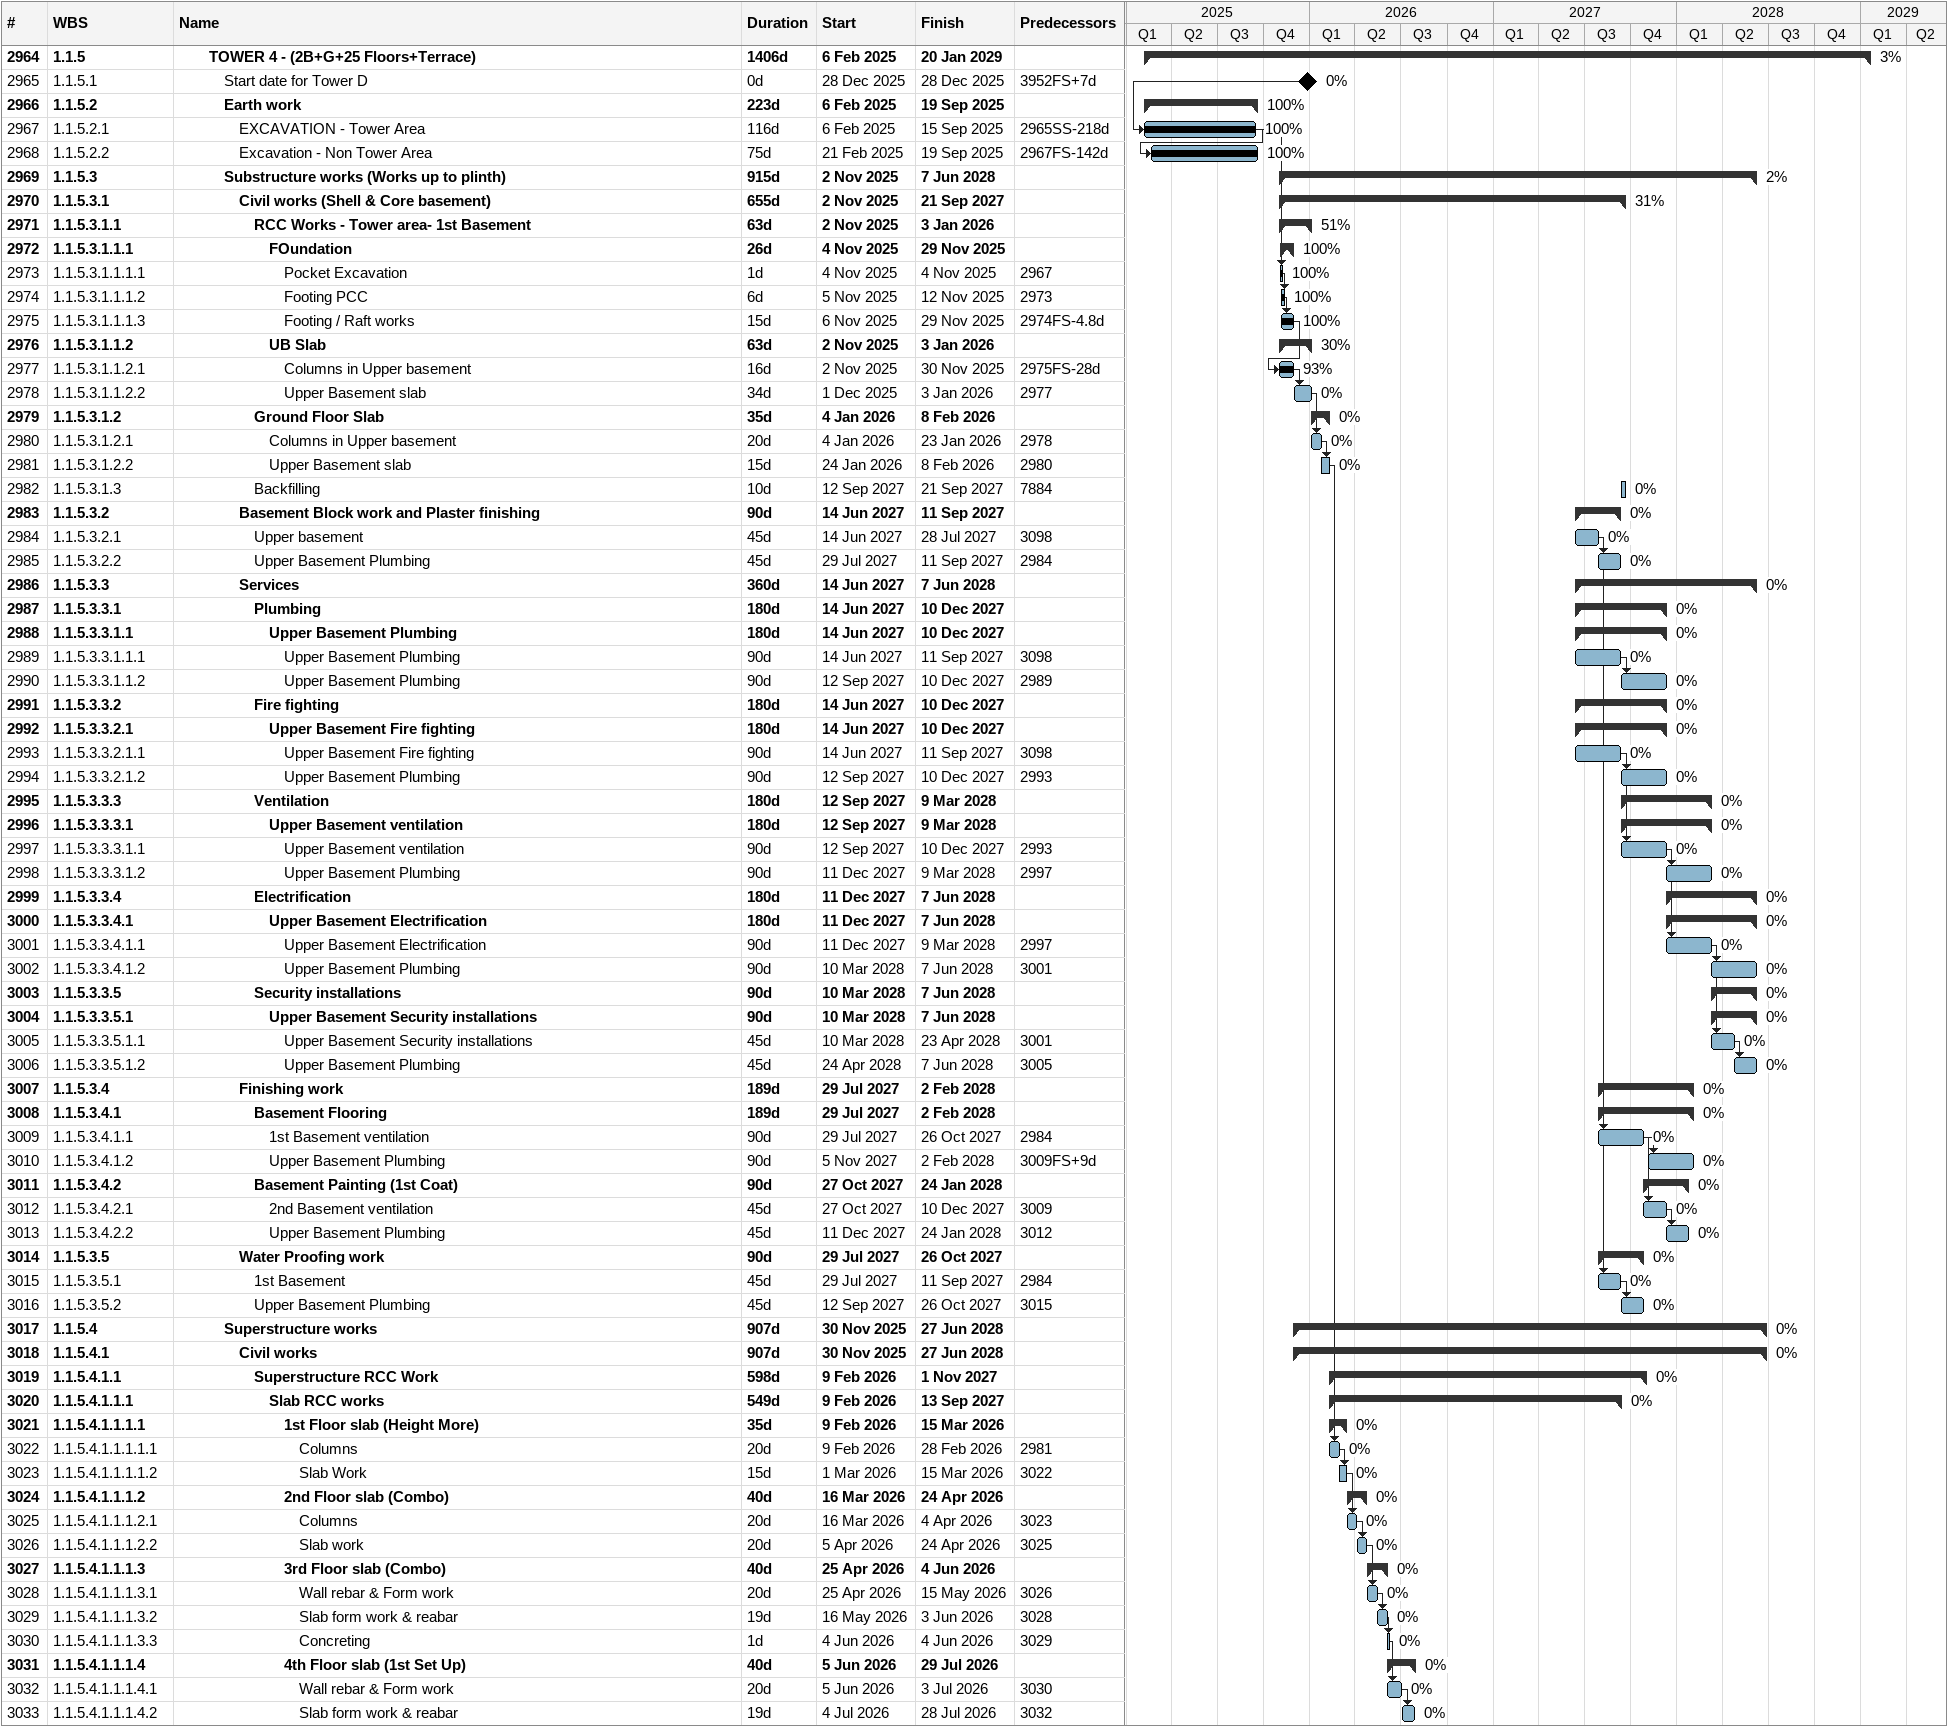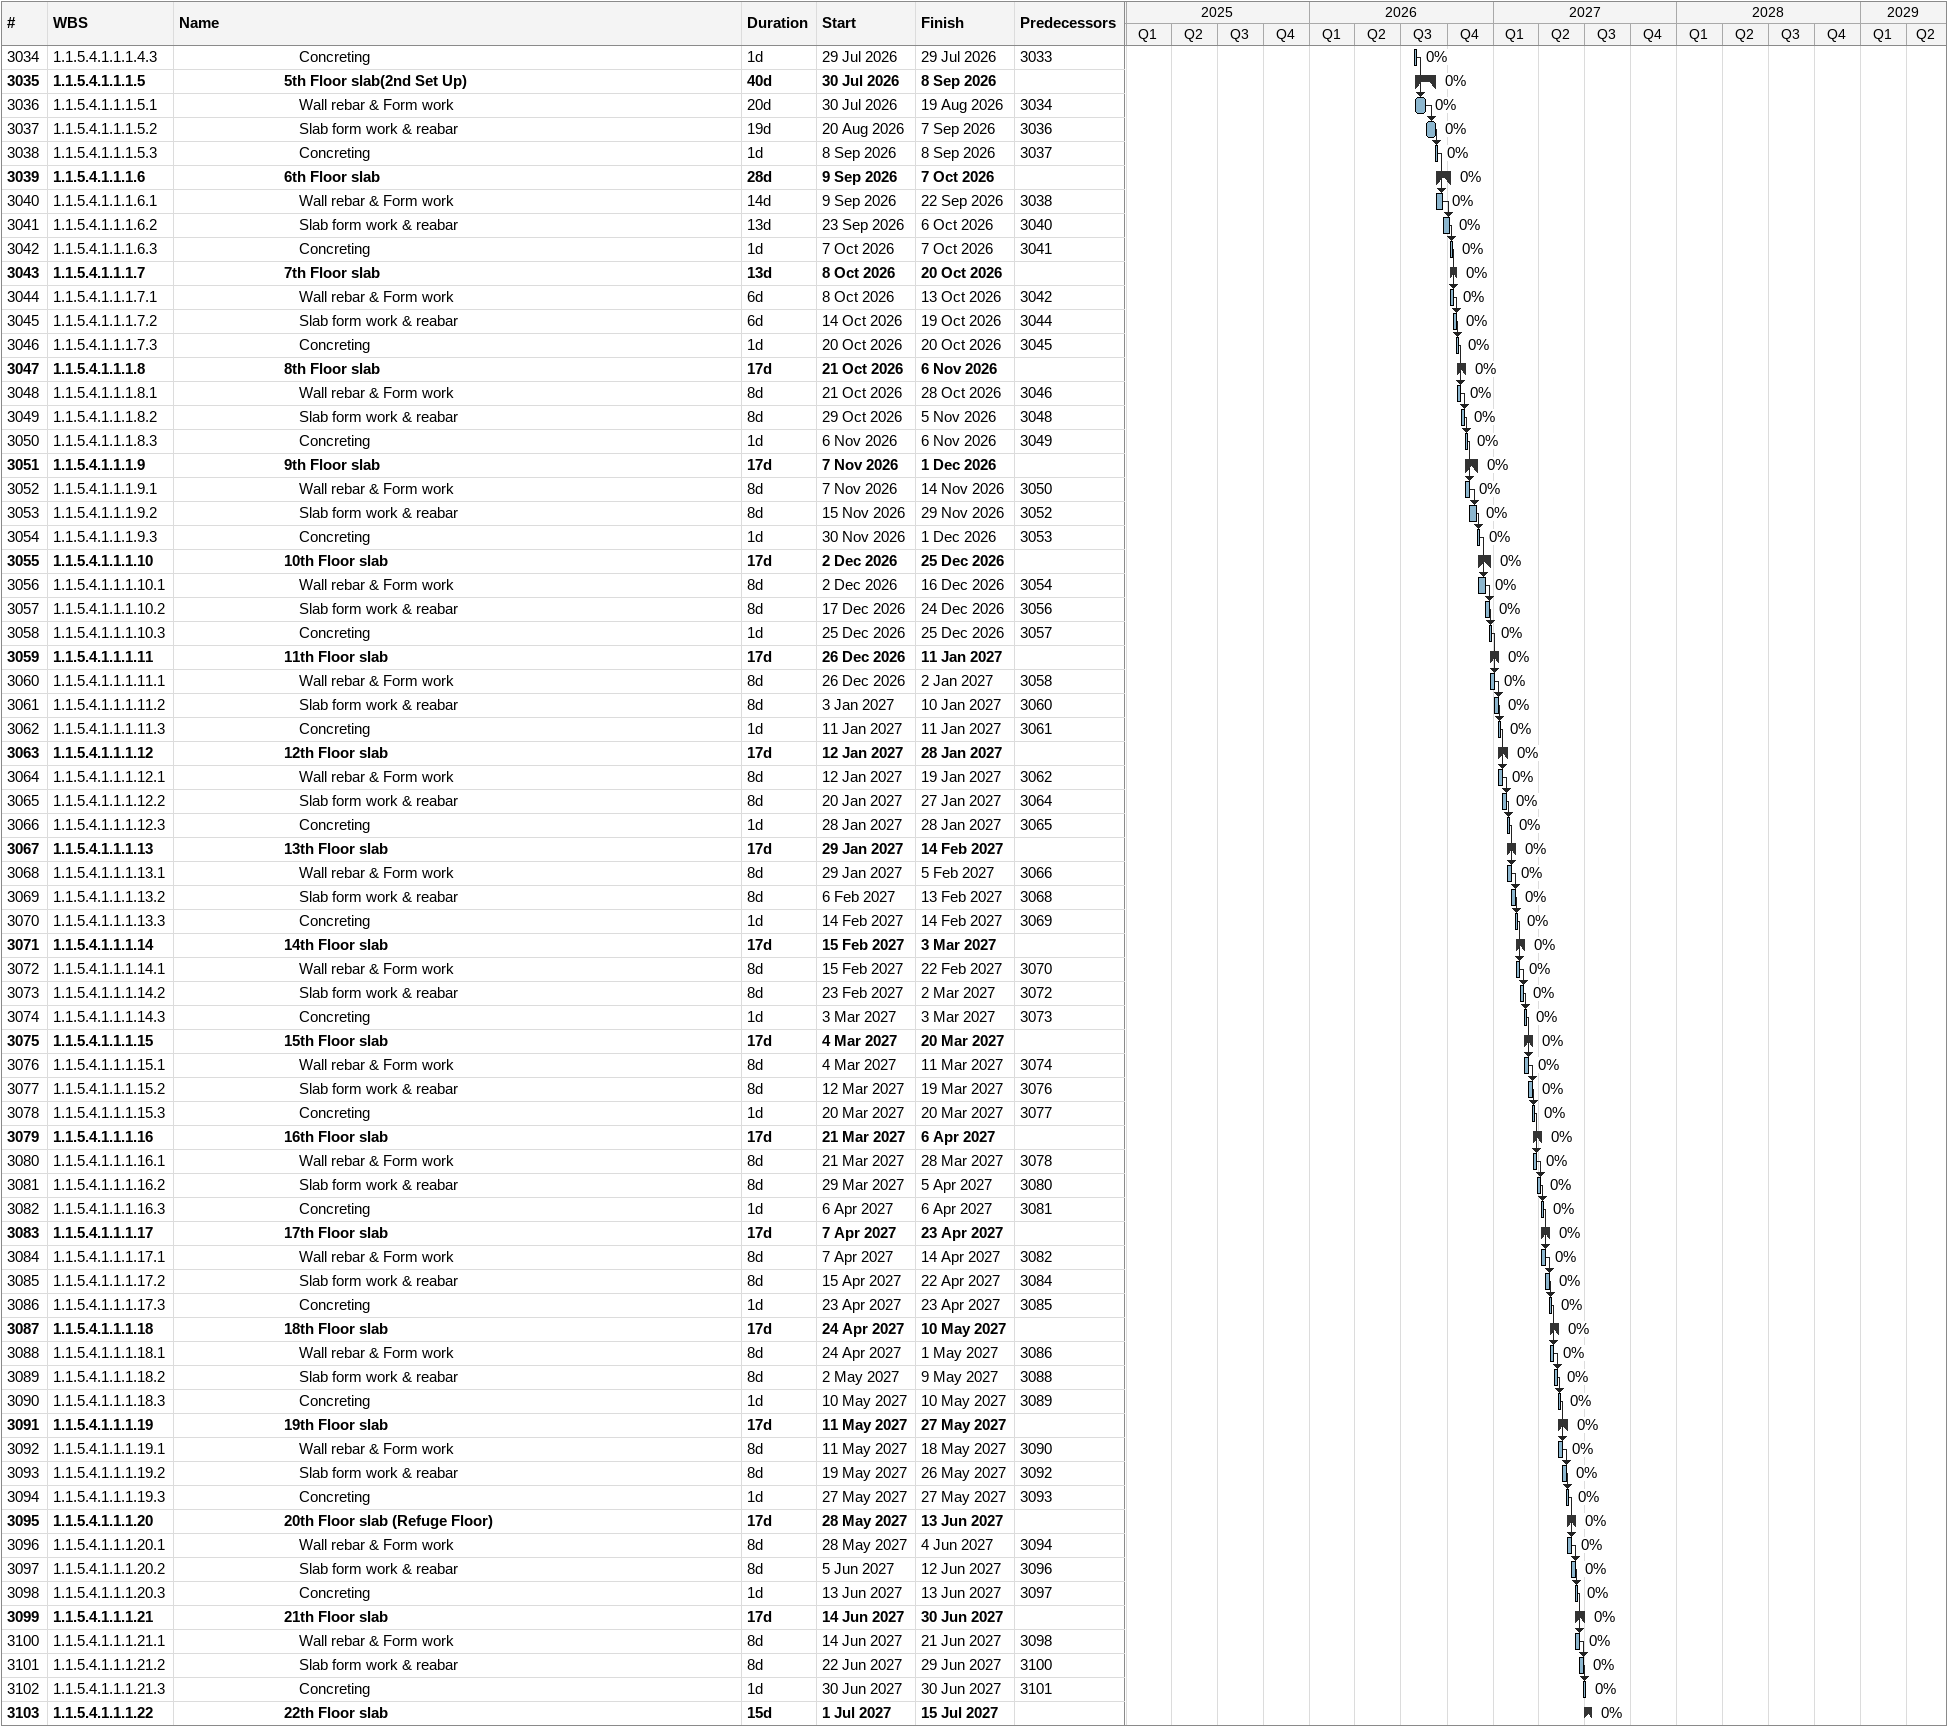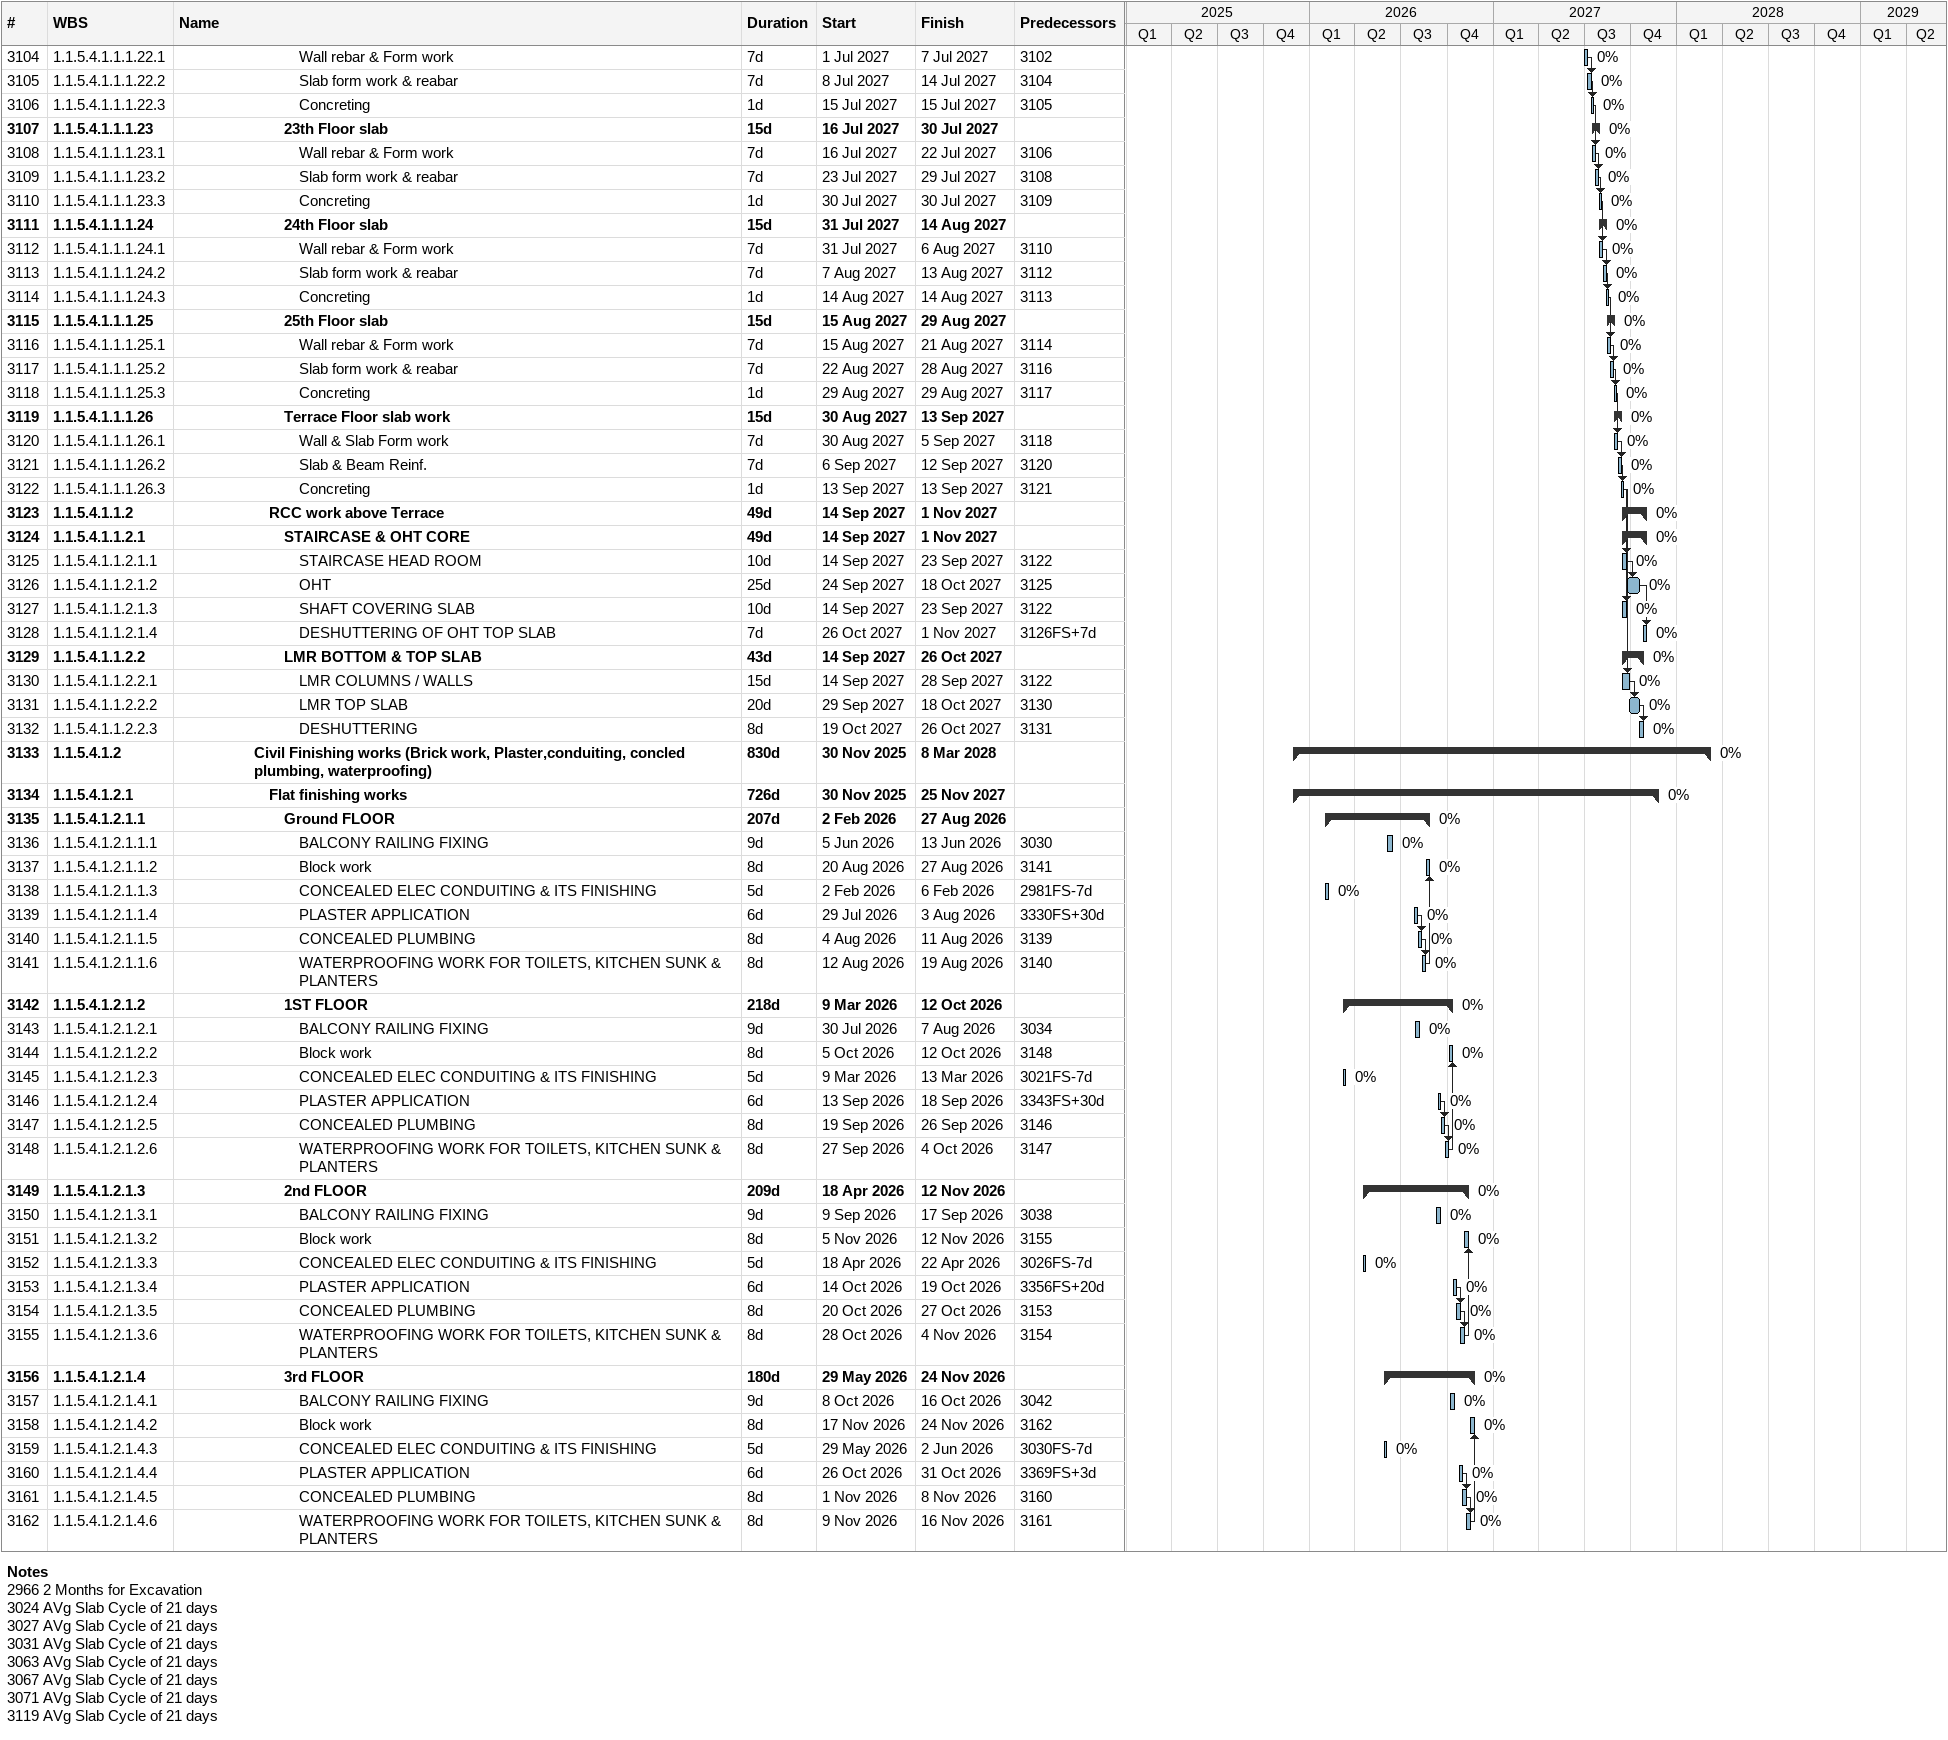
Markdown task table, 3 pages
| ID | WBS | Task | Duration | Start | Finish | Predecessors | % complete |
|---|---|---|---|---|---|---|---|
| 2964 | 1.1.5 | **TOWER 4 - (2B+G+25 Floors+Terrace)** | 1406d | 2025-02-06 | 2029-01-20 |  | 3 |
| 2965 | 1.1.5.1 | Start date for Tower D | 0d | 2025-12-28 | 2025-12-28 | 3952FS+7d | 0 |
| 2966 | 1.1.5.2 | **Earth work** | 223d | 2025-02-06 | 2025-09-19 |  | 100 |
| 2967 | 1.1.5.2.1 | EXCAVATION - Tower Area | 116d | 2025-02-06 | 2025-09-15 | 2965SS-218d | 100 |
| 2968 | 1.1.5.2.2 | Excavation - Non Tower Area | 75d | 2025-02-21 | 2025-09-19 | 2967FS-142d | 100 |
| 2969 | 1.1.5.3 | **Substructure works (Works up to plinth)** | 915d | 2025-11-02 | 2028-06-07 |  | 2 |
| 2970 | 1.1.5.3.1 | **Civil works (Shell & Core basement)** | 655d | 2025-11-02 | 2027-09-21 |  | 31 |
| 2971 | 1.1.5.3.1.1 | **RCC Works - Tower area- 1st Basement** | 63d | 2025-11-02 | 2026-01-03 |  | 51 |
| 2972 | 1.1.5.3.1.1.1 | **FOundation** | 26d | 2025-11-04 | 2025-11-29 |  | 100 |
| 2973 | 1.1.5.3.1.1.1.1 | Pocket Excavation | 1d | 2025-11-04 | 2025-11-04 | 2967 | 100 |
| 2974 | 1.1.5.3.1.1.1.2 | Footing PCC | 6d | 2025-11-05 | 2025-11-12 | 2973 | 100 |
| 2975 | 1.1.5.3.1.1.1.3 | Footing / Raft works | 15d | 2025-11-06 | 2025-11-29 | 2974FS-4.8d | 100 |
| 2976 | 1.1.5.3.1.1.2 | **UB Slab** | 63d | 2025-11-02 | 2026-01-03 |  | 30 |
| 2977 | 1.1.5.3.1.1.2.1 | Columns in Upper basement | 16d | 2025-11-02 | 2025-11-30 | 2975FS-28d | 93 |
| 2978 | 1.1.5.3.1.1.2.2 | Upper Basement slab | 34d | 2025-12-01 | 2026-01-03 | 2977 | 0 |
| 2979 | 1.1.5.3.1.2 | **Ground Floor Slab** | 35d | 2026-01-04 | 2026-02-08 |  | 0 |
| 2980 | 1.1.5.3.1.2.1 | Columns in Upper basement | 20d | 2026-01-04 | 2026-01-23 | 2978 | 0 |
| 2981 | 1.1.5.3.1.2.2 | Upper Basement slab | 15d | 2026-01-24 | 2026-02-08 | 2980 | 0 |
| 2982 | 1.1.5.3.1.3 | Backfilling | 10d | 2027-09-12 | 2027-09-21 | 7884 | 0 |
| 2983 | 1.1.5.3.2 | **Basement Block work and Plaster finishing** | 90d | 2027-06-14 | 2027-09-11 |  | 0 |
| 2984 | 1.1.5.3.2.1 | Upper basement | 45d | 2027-06-14 | 2027-07-28 | 3098 | 0 |
| 2985 | 1.1.5.3.2.2 | Upper Basement Plumbing | 45d | 2027-07-29 | 2027-09-11 | 2984 | 0 |
| 2986 | 1.1.5.3.3 | **Services** | 360d | 2027-06-14 | 2028-06-07 |  | 0 |
| 2987 | 1.1.5.3.3.1 | **Plumbing** | 180d | 2027-06-14 | 2027-12-10 |  | 0 |
| 2988 | 1.1.5.3.3.1.1 | **Upper Basement Plumbing** | 180d | 2027-06-14 | 2027-12-10 |  | 0 |
| 2989 | 1.1.5.3.3.1.1.1 | Upper Basement Plumbing | 90d | 2027-06-14 | 2027-09-11 | 3098 | 0 |
| 2990 | 1.1.5.3.3.1.1.2 | Upper Basement Plumbing | 90d | 2027-09-12 | 2027-12-10 | 2989 | 0 |
| 2991 | 1.1.5.3.3.2 | **Fire fighting** | 180d | 2027-06-14 | 2027-12-10 |  | 0 |
| 2992 | 1.1.5.3.3.2.1 | **Upper Basement Fire fighting** | 180d | 2027-06-14 | 2027-12-10 |  | 0 |
| 2993 | 1.1.5.3.3.2.1.1 | Upper Basement Fire fighting | 90d | 2027-06-14 | 2027-09-11 | 3098 | 0 |
| 2994 | 1.1.5.3.3.2.1.2 | Upper Basement Plumbing | 90d | 2027-09-12 | 2027-12-10 | 2993 | 0 |
| 2995 | 1.1.5.3.3.3 | **Ventilation** | 180d | 2027-09-12 | 2028-03-09 |  | 0 |
| 2996 | 1.1.5.3.3.3.1 | **Upper Basement ventilation** | 180d | 2027-09-12 | 2028-03-09 |  | 0 |
| 2997 | 1.1.5.3.3.3.1.1 | Upper Basement ventilation | 90d | 2027-09-12 | 2027-12-10 | 2993 | 0 |
| 2998 | 1.1.5.3.3.3.1.2 | Upper Basement Plumbing | 90d | 2027-12-11 | 2028-03-09 | 2997 | 0 |
| 2999 | 1.1.5.3.3.4 | **Electrification** | 180d | 2027-12-11 | 2028-06-07 |  | 0 |
| 3000 | 1.1.5.3.3.4.1 | **Upper Basement Electrification** | 180d | 2027-12-11 | 2028-06-07 |  | 0 |
| 3001 | 1.1.5.3.3.4.1.1 | Upper Basement Electrification | 90d | 2027-12-11 | 2028-03-09 | 2997 | 0 |
| 3002 | 1.1.5.3.3.4.1.2 | Upper Basement Plumbing | 90d | 2028-03-10 | 2028-06-07 | 3001 | 0 |
| 3003 | 1.1.5.3.3.5 | **Security installations** | 90d | 2028-03-10 | 2028-06-07 |  | 0 |
| 3004 | 1.1.5.3.3.5.1 | **Upper Basement Security installations** | 90d | 2028-03-10 | 2028-06-07 |  | 0 |
| 3005 | 1.1.5.3.3.5.1.1 | Upper Basement Security installations | 45d | 2028-03-10 | 2028-04-23 | 3001 | 0 |
| 3006 | 1.1.5.3.3.5.1.2 | Upper Basement Plumbing | 45d | 2028-04-24 | 2028-06-07 | 3005 | 0 |
| 3007 | 1.1.5.3.4 | **Finishing work** | 189d | 2027-07-29 | 2028-02-02 |  | 0 |
| 3008 | 1.1.5.3.4.1 | **Basement Flooring** | 189d | 2027-07-29 | 2028-02-02 |  | 0 |
| 3009 | 1.1.5.3.4.1.1 | 1st Basement ventilation | 90d | 2027-07-29 | 2027-10-26 | 2984 | 0 |
| 3010 | 1.1.5.3.4.1.2 | Upper Basement Plumbing | 90d | 2027-11-05 | 2028-02-02 | 3009FS+9d | 0 |
| 3011 | 1.1.5.3.4.2 | **Basement Painting (1st Coat)** | 90d | 2027-10-27 | 2028-01-24 |  | 0 |
| 3012 | 1.1.5.3.4.2.1 | 2nd Basement ventilation | 45d | 2027-10-27 | 2027-12-10 | 3009 | 0 |
| 3013 | 1.1.5.3.4.2.2 | Upper Basement Plumbing | 45d | 2027-12-11 | 2028-01-24 | 3012 | 0 |
| 3014 | 1.1.5.3.5 | **Water Proofing work** | 90d | 2027-07-29 | 2027-10-26 |  | 0 |
| 3015 | 1.1.5.3.5.1 | 1st Basement | 45d | 2027-07-29 | 2027-09-11 | 2984 | 0 |
| 3016 | 1.1.5.3.5.2 | Upper Basement Plumbing | 45d | 2027-09-12 | 2027-10-26 | 3015 | 0 |
| 3017 | 1.1.5.4 | **Superstructure works** | 907d | 2025-11-30 | 2028-06-27 |  | 0 |
| 3018 | 1.1.5.4.1 | **Civil works** | 907d | 2025-11-30 | 2028-06-27 |  | 0 |
| 3019 | 1.1.5.4.1.1 | **Superstructure RCC Work** | 598d | 2026-02-09 | 2027-11-01 |  | 0 |
| 3020 | 1.1.5.4.1.1.1 | **Slab RCC works** | 549d | 2026-02-09 | 2027-09-13 |  | 0 |
| 3021 | 1.1.5.4.1.1.1.1 | **1st Floor slab (Height More)** | 35d | 2026-02-09 | 2026-03-15 |  | 0 |
| 3022 | 1.1.5.4.1.1.1.1.1 | Columns | 20d | 2026-02-09 | 2026-02-28 | 2981 | 0 |
| 3023 | 1.1.5.4.1.1.1.1.2 | Slab Work | 15d | 2026-03-01 | 2026-03-15 | 3022 | 0 |
| 3024 | 1.1.5.4.1.1.1.2 | **2nd Floor slab (Combo)** | 40d | 2026-03-16 | 2026-04-24 |  | 0 |
| 3025 | 1.1.5.4.1.1.1.2.1 | Columns | 20d | 2026-03-16 | 2026-04-04 | 3023 | 0 |
| 3026 | 1.1.5.4.1.1.1.2.2 | Slab work | 20d | 2026-04-05 | 2026-04-24 | 3025 | 0 |
| 3027 | 1.1.5.4.1.1.1.3 | **3rd Floor slab (Combo)** | 40d | 2026-04-25 | 2026-06-04 |  | 0 |
| 3028 | 1.1.5.4.1.1.1.3.1 | Wall rebar & Form work | 20d | 2026-04-25 | 2026-05-15 | 3026 | 0 |
| 3029 | 1.1.5.4.1.1.1.3.2 | Slab form work & reabar | 19d | 2026-05-16 | 2026-06-03 | 3028 | 0 |
| 3030 | 1.1.5.4.1.1.1.3.3 | Concreting | 1d | 2026-06-04 | 2026-06-04 | 3029 | 0 |
| 3031 | 1.1.5.4.1.1.1.4 | **4th Floor slab (1st Set Up)** | 40d | 2026-06-05 | 2026-07-29 |  | 0 |
| 3032 | 1.1.5.4.1.1.1.4.1 | Wall rebar & Form work | 20d | 2026-06-05 | 2026-07-03 | 3030 | 0 |
| 3033 | 1.1.5.4.1.1.1.4.2 | Slab form work & reabar | 19d | 2026-07-04 | 2026-07-28 | 3032 | 0 |
| 3034 | 1.1.5.4.1.1.1.4.3 | Concreting | 1d | 2026-07-29 | 2026-07-29 | 3033 | 0 |
| 3035 | 1.1.5.4.1.1.1.5 | **5th Floor slab(2nd Set Up)** | 40d | 2026-07-30 | 2026-09-08 |  | 0 |
| 3036 | 1.1.5.4.1.1.1.5.1 | Wall rebar & Form work | 20d | 2026-07-30 | 2026-08-19 | 3034 | 0 |
| 3037 | 1.1.5.4.1.1.1.5.2 | Slab form work & reabar | 19d | 2026-08-20 | 2026-09-07 | 3036 | 0 |
| 3038 | 1.1.5.4.1.1.1.5.3 | Concreting | 1d | 2026-09-08 | 2026-09-08 | 3037 | 0 |
| 3039 | 1.1.5.4.1.1.1.6 | **6th Floor slab** | 28d | 2026-09-09 | 2026-10-07 |  | 0 |
| 3040 | 1.1.5.4.1.1.1.6.1 | Wall rebar & Form work | 14d | 2026-09-09 | 2026-09-22 | 3038 | 0 |
| 3041 | 1.1.5.4.1.1.1.6.2 | Slab form work & reabar | 13d | 2026-09-23 | 2026-10-06 | 3040 | 0 |
| 3042 | 1.1.5.4.1.1.1.6.3 | Concreting | 1d | 2026-10-07 | 2026-10-07 | 3041 | 0 |
| 3043 | 1.1.5.4.1.1.1.7 | **7th Floor slab** | 13d | 2026-10-08 | 2026-10-20 |  | 0 |
| 3044 | 1.1.5.4.1.1.1.7.1 | Wall rebar & Form work | 6d | 2026-10-08 | 2026-10-13 | 3042 | 0 |
| 3045 | 1.1.5.4.1.1.1.7.2 | Slab form work & reabar | 6d | 2026-10-14 | 2026-10-19 | 3044 | 0 |
| 3046 | 1.1.5.4.1.1.1.7.3 | Concreting | 1d | 2026-10-20 | 2026-10-20 | 3045 | 0 |
| 3047 | 1.1.5.4.1.1.1.8 | **8th Floor slab** | 17d | 2026-10-21 | 2026-11-06 |  | 0 |
| 3048 | 1.1.5.4.1.1.1.8.1 | Wall rebar & Form work | 8d | 2026-10-21 | 2026-10-28 | 3046 | 0 |
| 3049 | 1.1.5.4.1.1.1.8.2 | Slab form work & reabar | 8d | 2026-10-29 | 2026-11-05 | 3048 | 0 |
| 3050 | 1.1.5.4.1.1.1.8.3 | Concreting | 1d | 2026-11-06 | 2026-11-06 | 3049 | 0 |
| 3051 | 1.1.5.4.1.1.1.9 | **9th Floor slab** | 17d | 2026-11-07 | 2026-12-01 |  | 0 |
| 3052 | 1.1.5.4.1.1.1.9.1 | Wall rebar & Form work | 8d | 2026-11-07 | 2026-11-14 | 3050 | 0 |
| 3053 | 1.1.5.4.1.1.1.9.2 | Slab form work & reabar | 8d | 2026-11-15 | 2026-11-29 | 3052 | 0 |
| 3054 | 1.1.5.4.1.1.1.9.3 | Concreting | 1d | 2026-11-30 | 2026-12-01 | 3053 | 0 |
| 3055 | 1.1.5.4.1.1.1.10 | **10th Floor slab** | 17d | 2026-12-02 | 2026-12-25 |  | 0 |
| 3056 | 1.1.5.4.1.1.1.10.1 | Wall rebar & Form work | 8d | 2026-12-02 | 2026-12-16 | 3054 | 0 |
| 3057 | 1.1.5.4.1.1.1.10.2 | Slab form work & reabar | 8d | 2026-12-17 | 2026-12-24 | 3056 | 0 |
| 3058 | 1.1.5.4.1.1.1.10.3 | Concreting | 1d | 2026-12-25 | 2026-12-25 | 3057 | 0 |
| 3059 | 1.1.5.4.1.1.1.11 | **11th Floor slab** | 17d | 2026-12-26 | 2027-01-11 |  | 0 |
| 3060 | 1.1.5.4.1.1.1.11.1 | Wall rebar & Form work | 8d | 2026-12-26 | 2027-01-02 | 3058 | 0 |
| 3061 | 1.1.5.4.1.1.1.11.2 | Slab form work & reabar | 8d | 2027-01-03 | 2027-01-10 | 3060 | 0 |
| 3062 | 1.1.5.4.1.1.1.11.3 | Concreting | 1d | 2027-01-11 | 2027-01-11 | 3061 | 0 |
| 3063 | 1.1.5.4.1.1.1.12 | **12th Floor slab** | 17d | 2027-01-12 | 2027-01-28 |  | 0 |
| 3064 | 1.1.5.4.1.1.1.12.1 | Wall rebar & Form work | 8d | 2027-01-12 | 2027-01-19 | 3062 | 0 |
| 3065 | 1.1.5.4.1.1.1.12.2 | Slab form work & reabar | 8d | 2027-01-20 | 2027-01-27 | 3064 | 0 |
| 3066 | 1.1.5.4.1.1.1.12.3 | Concreting | 1d | 2027-01-28 | 2027-01-28 | 3065 | 0 |
| 3067 | 1.1.5.4.1.1.1.13 | **13th Floor slab** | 17d | 2027-01-29 | 2027-02-14 |  | 0 |
| 3068 | 1.1.5.4.1.1.1.13.1 | Wall rebar & Form work | 8d | 2027-01-29 | 2027-02-05 | 3066 | 0 |
| 3069 | 1.1.5.4.1.1.1.13.2 | Slab form work & reabar | 8d | 2027-02-06 | 2027-02-13 | 3068 | 0 |
| 3070 | 1.1.5.4.1.1.1.13.3 | Concreting | 1d | 2027-02-14 | 2027-02-14 | 3069 | 0 |
| 3071 | 1.1.5.4.1.1.1.14 | **14th Floor slab** | 17d | 2027-02-15 | 2027-03-03 |  | 0 |
| 3072 | 1.1.5.4.1.1.1.14.1 | Wall rebar & Form work | 8d | 2027-02-15 | 2027-02-22 | 3070 | 0 |
| 3073 | 1.1.5.4.1.1.1.14.2 | Slab form work & reabar | 8d | 2027-02-23 | 2027-03-02 | 3072 | 0 |
| 3074 | 1.1.5.4.1.1.1.14.3 | Concreting | 1d | 2027-03-03 | 2027-03-03 | 3073 | 0 |
| 3075 | 1.1.5.4.1.1.1.15 | **15th Floor slab** | 17d | 2027-03-04 | 2027-03-20 |  | 0 |
| 3076 | 1.1.5.4.1.1.1.15.1 | Wall rebar & Form work | 8d | 2027-03-04 | 2027-03-11 | 3074 | 0 |
| 3077 | 1.1.5.4.1.1.1.15.2 | Slab form work & reabar | 8d | 2027-03-12 | 2027-03-19 | 3076 | 0 |
| 3078 | 1.1.5.4.1.1.1.15.3 | Concreting | 1d | 2027-03-20 | 2027-03-20 | 3077 | 0 |
| 3079 | 1.1.5.4.1.1.1.16 | **16th Floor slab** | 17d | 2027-03-21 | 2027-04-06 |  | 0 |
| 3080 | 1.1.5.4.1.1.1.16.1 | Wall rebar & Form work | 8d | 2027-03-21 | 2027-03-28 | 3078 | 0 |
| 3081 | 1.1.5.4.1.1.1.16.2 | Slab form work & reabar | 8d | 2027-03-29 | 2027-04-05 | 3080 | 0 |
| 3082 | 1.1.5.4.1.1.1.16.3 | Concreting | 1d | 2027-04-06 | 2027-04-06 | 3081 | 0 |
| 3083 | 1.1.5.4.1.1.1.17 | **17th Floor slab** | 17d | 2027-04-07 | 2027-04-23 |  | 0 |
| 3084 | 1.1.5.4.1.1.1.17.1 | Wall rebar & Form work | 8d | 2027-04-07 | 2027-04-14 | 3082 | 0 |
| 3085 | 1.1.5.4.1.1.1.17.2 | Slab form work & reabar | 8d | 2027-04-15 | 2027-04-22 | 3084 | 0 |
| 3086 | 1.1.5.4.1.1.1.17.3 | Concreting | 1d | 2027-04-23 | 2027-04-23 | 3085 | 0 |
| 3087 | 1.1.5.4.1.1.1.18 | **18th Floor slab** | 17d | 2027-04-24 | 2027-05-10 |  | 0 |
| 3088 | 1.1.5.4.1.1.1.18.1 | Wall rebar & Form work | 8d | 2027-04-24 | 2027-05-01 | 3086 | 0 |
| 3089 | 1.1.5.4.1.1.1.18.2 | Slab form work & reabar | 8d | 2027-05-02 | 2027-05-09 | 3088 | 0 |
| 3090 | 1.1.5.4.1.1.1.18.3 | Concreting | 1d | 2027-05-10 | 2027-05-10 | 3089 | 0 |
| 3091 | 1.1.5.4.1.1.1.19 | **19th Floor slab** | 17d | 2027-05-11 | 2027-05-27 |  | 0 |
| 3092 | 1.1.5.4.1.1.1.19.1 | Wall rebar & Form work | 8d | 2027-05-11 | 2027-05-18 | 3090 | 0 |
| 3093 | 1.1.5.4.1.1.1.19.2 | Slab form work & reabar | 8d | 2027-05-19 | 2027-05-26 | 3092 | 0 |
| 3094 | 1.1.5.4.1.1.1.19.3 | Concreting | 1d | 2027-05-27 | 2027-05-27 | 3093 | 0 |
| 3095 | 1.1.5.4.1.1.1.20 | **20th Floor slab (Refuge Floor)** | 17d | 2027-05-28 | 2027-06-13 |  | 0 |
| 3096 | 1.1.5.4.1.1.1.20.1 | Wall rebar & Form work | 8d | 2027-05-28 | 2027-06-04 | 3094 | 0 |
| 3097 | 1.1.5.4.1.1.1.20.2 | Slab form work & reabar | 8d | 2027-06-05 | 2027-06-12 | 3096 | 0 |
| 3098 | 1.1.5.4.1.1.1.20.3 | Concreting | 1d | 2027-06-13 | 2027-06-13 | 3097 | 0 |
| 3099 | 1.1.5.4.1.1.1.21 | **21th Floor slab** | 17d | 2027-06-14 | 2027-06-30 |  | 0 |
| 3100 | 1.1.5.4.1.1.1.21.1 | Wall rebar & Form work | 8d | 2027-06-14 | 2027-06-21 | 3098 | 0 |
| 3101 | 1.1.5.4.1.1.1.21.2 | Slab form work & reabar | 8d | 2027-06-22 | 2027-06-29 | 3100 | 0 |
| 3102 | 1.1.5.4.1.1.1.21.3 | Concreting | 1d | 2027-06-30 | 2027-06-30 | 3101 | 0 |
| 3103 | 1.1.5.4.1.1.1.22 | **22th Floor slab** | 15d | 2027-07-01 | 2027-07-15 |  | 0 |
| 3104 | 1.1.5.4.1.1.1.22.1 | Wall rebar & Form work | 7d | 2027-07-01 | 2027-07-07 | 3102 | 0 |
| 3105 | 1.1.5.4.1.1.1.22.2 | Slab form work & reabar | 7d | 2027-07-08 | 2027-07-14 | 3104 | 0 |
| 3106 | 1.1.5.4.1.1.1.22.3 | Concreting | 1d | 2027-07-15 | 2027-07-15 | 3105 | 0 |
| 3107 | 1.1.5.4.1.1.1.23 | **23th Floor slab** | 15d | 2027-07-16 | 2027-07-30 |  | 0 |
| 3108 | 1.1.5.4.1.1.1.23.1 | Wall rebar & Form work | 7d | 2027-07-16 | 2027-07-22 | 3106 | 0 |
| 3109 | 1.1.5.4.1.1.1.23.2 | Slab form work & reabar | 7d | 2027-07-23 | 2027-07-29 | 3108 | 0 |
| 3110 | 1.1.5.4.1.1.1.23.3 | Concreting | 1d | 2027-07-30 | 2027-07-30 | 3109 | 0 |
| 3111 | 1.1.5.4.1.1.1.24 | **24th Floor slab** | 15d | 2027-07-31 | 2027-08-14 |  | 0 |
| 3112 | 1.1.5.4.1.1.1.24.1 | Wall rebar & Form work | 7d | 2027-07-31 | 2027-08-06 | 3110 | 0 |
| 3113 | 1.1.5.4.1.1.1.24.2 | Slab form work & reabar | 7d | 2027-08-07 | 2027-08-13 | 3112 | 0 |
| 3114 | 1.1.5.4.1.1.1.24.3 | Concreting | 1d | 2027-08-14 | 2027-08-14 | 3113 | 0 |
| 3115 | 1.1.5.4.1.1.1.25 | **25th Floor slab** | 15d | 2027-08-15 | 2027-08-29 |  | 0 |
| 3116 | 1.1.5.4.1.1.1.25.1 | Wall rebar & Form work | 7d | 2027-08-15 | 2027-08-21 | 3114 | 0 |
| 3117 | 1.1.5.4.1.1.1.25.2 | Slab form work & reabar | 7d | 2027-08-22 | 2027-08-28 | 3116 | 0 |
| 3118 | 1.1.5.4.1.1.1.25.3 | Concreting | 1d | 2027-08-29 | 2027-08-29 | 3117 | 0 |
| 3119 | 1.1.5.4.1.1.1.26 | **Terrace Floor slab work** | 15d | 2027-08-30 | 2027-09-13 |  | 0 |
| 3120 | 1.1.5.4.1.1.1.26.1 | Wall & Slab Form work | 7d | 2027-08-30 | 2027-09-05 | 3118 | 0 |
| 3121 | 1.1.5.4.1.1.1.26.2 | Slab & Beam Reinf. | 7d | 2027-09-06 | 2027-09-12 | 3120 | 0 |
| 3122 | 1.1.5.4.1.1.1.26.3 | Concreting | 1d | 2027-09-13 | 2027-09-13 | 3121 | 0 |
| 3123 | 1.1.5.4.1.1.2 | **RCC work above Terrace** | 49d | 2027-09-14 | 2027-11-01 |  | 0 |
| 3124 | 1.1.5.4.1.1.2.1 | **STAIRCASE & OHT CORE** | 49d | 2027-09-14 | 2027-11-01 |  | 0 |
| 3125 | 1.1.5.4.1.1.2.1.1 | STAIRCASE HEAD ROOM | 10d | 2027-09-14 | 2027-09-23 | 3122 | 0 |
| 3126 | 1.1.5.4.1.1.2.1.2 | OHT | 25d | 2027-09-24 | 2027-10-18 | 3125 | 0 |
| 3127 | 1.1.5.4.1.1.2.1.3 | SHAFT COVERING SLAB | 10d | 2027-09-14 | 2027-09-23 | 3122 | 0 |
| 3128 | 1.1.5.4.1.1.2.1.4 | DESHUTTERING OF OHT TOP SLAB | 7d | 2027-10-26 | 2027-11-01 | 3126FS+7d | 0 |
| 3129 | 1.1.5.4.1.1.2.2 | **LMR BOTTOM & TOP SLAB** | 43d | 2027-09-14 | 2027-10-26 |  | 0 |
| 3130 | 1.1.5.4.1.1.2.2.1 | LMR COLUMNS / WALLS | 15d | 2027-09-14 | 2027-09-28 | 3122 | 0 |
| 3131 | 1.1.5.4.1.1.2.2.2 | LMR TOP SLAB | 20d | 2027-09-29 | 2027-10-18 | 3130 | 0 |
| 3132 | 1.1.5.4.1.1.2.2.3 | DESHUTTERING | 8d | 2027-10-19 | 2027-10-26 | 3131 | 0 |
| 3133 | 1.1.5.4.1.2 | **Civil Finishing works (Brick work, Plaster,conduiting, concled plumbing, waterproofing)** | 830d | 2025-11-30 | 2028-03-08 |  | 0 |
| 3134 | 1.1.5.4.1.2.1 | **Flat finishing works** | 726d | 2025-11-30 | 2027-11-25 |  | 0 |
| 3135 | 1.1.5.4.1.2.1.1 | **Ground FLOOR** | 207d | 2026-02-02 | 2026-08-27 |  | 0 |
| 3136 | 1.1.5.4.1.2.1.1.1 | BALCONY RAILING FIXING | 9d | 2026-06-05 | 2026-06-13 | 3030 | 0 |
| 3137 | 1.1.5.4.1.2.1.1.2 | Block work | 8d | 2026-08-20 | 2026-08-27 | 3141 | 0 |
| 3138 | 1.1.5.4.1.2.1.1.3 | CONCEALED ELEC CONDUITING & ITS FINISHING | 5d | 2026-02-02 | 2026-02-06 | 2981FS-7d | 0 |
| 3139 | 1.1.5.4.1.2.1.1.4 | PLASTER APPLICATION | 6d | 2026-07-29 | 2026-08-03 | 3330FS+30d | 0 |
| 3140 | 1.1.5.4.1.2.1.1.5 | CONCEALED PLUMBING | 8d | 2026-08-04 | 2026-08-11 | 3139 | 0 |
| 3141 | 1.1.5.4.1.2.1.1.6 | WATERPROOFING WORK FOR TOILETS, KITCHEN SUNK & PLANTERS | 8d | 2026-08-12 | 2026-08-19 | 3140 | 0 |
| 3142 | 1.1.5.4.1.2.1.2 | **1ST FLOOR** | 218d | 2026-03-09 | 2026-10-12 |  | 0 |
| 3143 | 1.1.5.4.1.2.1.2.1 | BALCONY RAILING FIXING | 9d | 2026-07-30 | 2026-08-07 | 3034 | 0 |
| 3144 | 1.1.5.4.1.2.1.2.2 | Block work | 8d | 2026-10-05 | 2026-10-12 | 3148 | 0 |
| 3145 | 1.1.5.4.1.2.1.2.3 | CONCEALED ELEC CONDUITING & ITS FINISHING | 5d | 2026-03-09 | 2026-03-13 | 3021FS-7d | 0 |
| 3146 | 1.1.5.4.1.2.1.2.4 | PLASTER APPLICATION | 6d | 2026-09-13 | 2026-09-18 | 3343FS+30d | 0 |
| 3147 | 1.1.5.4.1.2.1.2.5 | CONCEALED PLUMBING | 8d | 2026-09-19 | 2026-09-26 | 3146 | 0 |
| 3148 | 1.1.5.4.1.2.1.2.6 | WATERPROOFING WORK FOR TOILETS, KITCHEN SUNK & PLANTERS | 8d | 2026-09-27 | 2026-10-04 | 3147 | 0 |
| 3149 | 1.1.5.4.1.2.1.3 | **2nd FLOOR** | 209d | 2026-04-18 | 2026-11-12 |  | 0 |
| 3150 | 1.1.5.4.1.2.1.3.1 | BALCONY RAILING FIXING | 9d | 2026-09-09 | 2026-09-17 | 3038 | 0 |
| 3151 | 1.1.5.4.1.2.1.3.2 | Block work | 8d | 2026-11-05 | 2026-11-12 | 3155 | 0 |
| 3152 | 1.1.5.4.1.2.1.3.3 | CONCEALED ELEC CONDUITING & ITS FINISHING | 5d | 2026-04-18 | 2026-04-22 | 3026FS-7d | 0 |
| 3153 | 1.1.5.4.1.2.1.3.4 | PLASTER APPLICATION | 6d | 2026-10-14 | 2026-10-19 | 3356FS+20d | 0 |
| 3154 | 1.1.5.4.1.2.1.3.5 | CONCEALED PLUMBING | 8d | 2026-10-20 | 2026-10-27 | 3153 | 0 |
| 3155 | 1.1.5.4.1.2.1.3.6 | WATERPROOFING WORK FOR TOILETS, KITCHEN SUNK & PLANTERS | 8d | 2026-10-28 | 2026-11-04 | 3154 | 0 |
| 3156 | 1.1.5.4.1.2.1.4 | **3rd FLOOR** | 180d | 2026-05-29 | 2026-11-24 |  | 0 |
| 3157 | 1.1.5.4.1.2.1.4.1 | BALCONY RAILING FIXING | 9d | 2026-10-08 | 2026-10-16 | 3042 | 0 |
| 3158 | 1.1.5.4.1.2.1.4.2 | Block work | 8d | 2026-11-17 | 2026-11-24 | 3162 | 0 |
| 3159 | 1.1.5.4.1.2.1.4.3 | CONCEALED ELEC CONDUITING & ITS FINISHING | 5d | 2026-05-29 | 2026-06-02 | 3030FS-7d | 0 |
| 3160 | 1.1.5.4.1.2.1.4.4 | PLASTER APPLICATION | 6d | 2026-10-26 | 2026-10-31 | 3369FS+3d | 0 |
| 3161 | 1.1.5.4.1.2.1.4.5 | CONCEALED PLUMBING | 8d | 2026-11-01 | 2026-11-08 | 3160 | 0 |
| 3162 | 1.1.5.4.1.2.1.4.6 | WATERPROOFING WORK FOR TOILETS, KITCHEN SUNK & PLANTERS | 8d | 2026-11-09 | 2026-11-16 | 3161 | 0 |

Notes
- 2966: 2 Months for Excavation
- 3024: AVg Slab Cycle of 21 days
- 3027: AVg Slab Cycle of 21 days
- 3031: AVg Slab Cycle of 21 days
- 3063: AVg Slab Cycle of 21 days
- 3067: AVg Slab Cycle of 21 days
- 3071: AVg Slab Cycle of 21 days
- 3119: AVg Slab Cycle of 21 days
